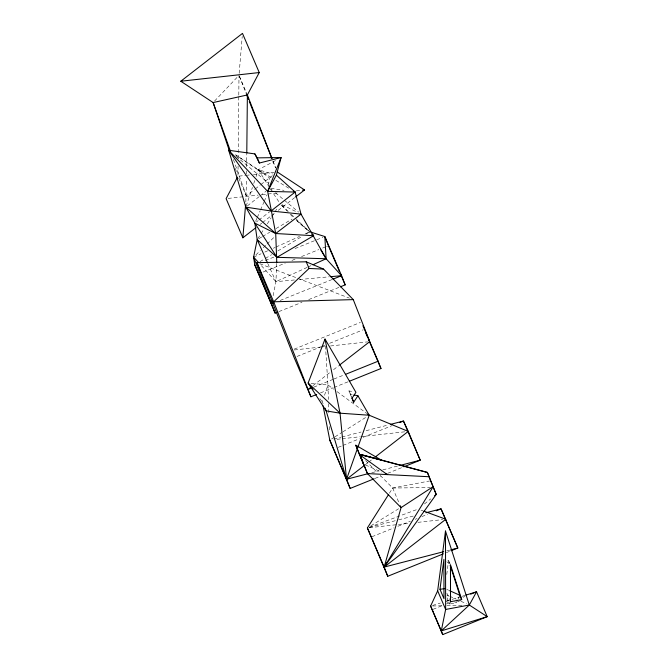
<?xml version="1.0" encoding="UTF-8"?>
<svg xmlns="http://www.w3.org/2000/svg" width="668" height="668" viewBox="0 0 668 668"><rect width="100%" height="100%" fill="white"/><g stroke="black" fill="none" stroke-linecap="round" stroke-linejoin="round"><path stroke-width="0.5" stroke-dasharray="3.34 2.5" d="M237.975 175.208L238.075 165.848M238.142 158.566L238.785 96.167M238.793 95.123L239.002 75.367M245.832 201.97L246.517 179.191M246.567 173.989L246.601 170.866M246.642 166.708L246.776 154.224M276.711 263.409L275.934 281.662L273.12 295.841M239.169 73.321L242.225 36.473M446.75 574.48L448.595 560.402L446.725 559.984M268.469 185.328L269.471 177.938L258.374 169.705L235.679 154.842M323.095 403.722L322.335 401.936L323.27 399.105M324.514 395.331L327.946 384.952L325.475 346.208M246.141 206.136L252.421 187.432M253.748 183.491L254.742 180.535M256.061 176.602L258.374 169.705L275.634 160.462M255.66 221.258L256.879 218.419M257.289 217.476L260.136 210.854M260.545 209.911L263.802 202.354M264.211 201.402L267.058 194.789M457.689 599.931L456.411 602.753L449.464 604.056L446.725 601.375M458.114 598.996L459.818 595.246M450.533 601.709L449.464 604.056L446.675 596.582M389.386 493.243L392.684 488.032L429.649 480.952M257.748 238.777L260.545 234.401M261.104 233.524L263.91 229.149M267.275 223.897L271.2 217.768M271.759 216.891L277.362 208.132M214.562 101.052L238.284 76.119M255.844 254.959L260.311 250.617M263.292 247.719L266.273 244.83M267.016 244.104L274.464 236.864M424.456 503.964L430.735 498.862M247.419 205.861L259.468 196.384M260.269 195.749L265.889 191.332M238.76 178.114L246.342 195.824L254.458 189.537M255.276 188.902L260.144 185.128M260.954 184.502L272.319 175.684M260.136 224.398L261.781 223.129M262.599 222.486L270.824 216.106M271.651 215.472L274.94 212.917M278.23 210.37L294.68 197.611M312.983 385.636L330.259 372.243M333.549 369.696L338.484 365.864M365.471 464.586L367.943 462.673M368.761 462.039L372.051 459.484M256.479 221.893L258.115 220.649M258.933 220.022L269.546 211.89M331.545 438.993L334.175 437.34M335.052 436.788L342.058 432.363M342.934 431.812L366.59 416.89M370.907 525.774L399.013 508.523M260.077 261.597L264.52 258.942M265.405 258.407L271.625 254.683M277.838 250.959L302.704 236.054M306.253 233.925L309.81 231.796L296.116 220.006M460.803 600.14L456.411 602.753L454.549 601.918M258.975 238.601L261.656 237.015M262.549 236.489L269.697 232.272M275.959 228.581L292.041 219.096M307.18 267.392L275.934 281.662L259.885 264.035M308.132 266.966L310.971 265.664M253.606 257.13L261.104 253.756M264.845 252.07L267.659 250.801M273.279 248.262L275.149 247.419M276.084 247.001L299.506 236.447M305.126 233.909L309.81 231.796M265.313 260.537L273.947 257.055M295.064 248.538L322.894 237.307M263.15 272.043L285.228 263.142M291.941 260.436L295.782 258.883M301.544 256.562L318.82 249.598M322.661 248.045L325.541 246.884M326.493 246.5L328.414 245.724M280.151 300.466L331.979 279.566M278.948 311.589L301.986 302.295M308.708 299.59L339.419 287.198M294.171 349.147L360.394 322.444M297.035 356.453L321.024 346.776M321.984 346.391L324.865 345.231M329.666 343.294L363.258 329.75M313.81 387.139L333.006 379.399M333.967 379.015L343.561 375.14M320.515 392.901L332.99 387.866M333.95 387.482L348.345 381.678M338.192 447.351L342.033 445.806M342.993 445.414L359.309 438.834M363.15 437.29L391.941 425.675M375.107 478.38L380.869 476.059M387.59 473.345L401.986 467.542M371.951 536.738L394.028 527.837M397.869 526.284L410.344 521.249M415.145 519.32L417.066 518.543M421.867 516.606L427.62 514.285M446.299 552.67L450.14 551.117M433.039 609.35L442.709 605.45M446.583 603.889L449.48 602.72M463.024 597.259L464.953 596.482M369.346 527.211L417.199 509.425M432.58 605.442L440.404 603.02M446.266 601.2L448.22 600.59M452.127 599.38L460.92 596.649M461.897 596.349L464.836 595.438M333.833 439.06L340.897 437.231M341.907 436.964L361.079 432.004M366.122 430.693L388.325 424.948M371.784 472.727L378.848 470.898M382.881 469.855L398.019 465.93M369.412 527.411L397.669 520.096M398.679 519.838L413.809 515.921M446.717 550.891L449.748 550.115M238.994 176.135L246.225 175.333M247.252 175.225L249.323 174.991M253.448 174.54L274.089 172.252M228.164 198.413L258.099 195.098M262.223 194.638L277.713 192.927M296.291 190.873L301.452 190.305M294.388 349.965L320.189 347.109M321.224 347.001L325.349 346.542M330.51 345.974L367.676 341.857M337.023 439.302L341.148 438.843M342.183 438.734L359.726 436.788M360.762 436.672L405.142 431.762M369.454 527.703L408.682 523.37M417.968 522.343L442.742 519.595M294.396 279.984L275.934 281.662L268.018 263.927M299.523 279.516L329.266 276.811M432.664 605.993L442.842 605.726M446.917 605.617L462.189 605.216M380.259 475.457L392.684 488.032L430.142 487.531M311.104 383.315L327.946 384.952L333.724 389.194M270.916 188.326L284.034 190.347M351.385 396.834L348.963 390.872L353.94 391.924M350.232 394.153L352.153 394.554M269.354 187.291L258.374 169.705L272.594 173.997M421.04 510.118L422.944 510.82M259.852 263.76L296.834 277.955M297.803 278.331L349.381 298.128M365.454 464.961L381.612 472.084M446.767 589.393L448.637 590.228M446.967 595.004L448.829 595.839M449.764 596.257L456.277 599.179M460.937 601.267L466.523 603.772M446.8 599.989L448.662 600.849M281.979 204.658L296.492 211.873M258.374 169.705L271.5 177.688M275.884 180.352L289.01 188.334M235.62 154.909L265.029 174.649M337.031 391.615L366.74 413.417M235.904 156.212L268.745 183.308M446.825 561.763L449.013 563.567M270.699 188.835L272.302 190.163M275.492 192.827L283.474 199.481M284.276 200.149L298.638 212.132M296.116 220.081L309.818 232.314M281.645 205.176L288.342 211.564M291.315 214.403L309.902 232.163M365.638 460.661L377.328 472.501M281.604 205.26L287.357 211.272M290.238 214.286L293.836 218.044M319.863 398.646L322.335 401.936M270.473 189.036L280.159 203.757M450.09 563.892L448.595 560.402L449.531 563.299M239.394 76.302L247.377 94.948M446.917 593.251L449.33 598.887M392.684 488.032L399.464 503.881M348.963 390.872L351.301 396.341M239.378 76.336L246.258 93.712M272.987 161.289L275.659 168.052L273.087 161.33M233.408 159.502L246.342 195.824M235.311 168.386L236.973 173.304M327.946 384.952L328.439 399.522M328.572 403.681L328.923 414.085M329.341 426.576L329.516 431.779"/><path stroke-width="1" d="M246.784 153.189L247.377 94.948L259.242 72.553L242.484 33.4L180.794 81.237L213.125 102.563L230.26 150.667M276.761 262.39L275.717 233.516L267.651 191.374L281.086 157.539L257.163 157.873L254.892 153.907L228.698 150.267L245.816 207.122L254.85 223.145L276.978 257.322L326.126 258.75L341.573 275.692L345.181 284.877L340.379 286.814M256.019 227.588L242.86 237.791L245.582 205.043M437.657 590.829L445.489 531.043L469.312 605.024L487.206 616.656L442.717 634.6L430.626 606.051L437.657 590.829L445.639 609.466L441.272 630.909L442.717 634.6M439.987 589.343L443.919 559.366L443.995 598.695L439.987 589.343L444.905 588.558M277.036 312.365L275.116 313.133L271.509 303.948L272.118 300.909M312.866 264.804L326.126 258.75L301.034 214.127L271.049 211.004L228.698 150.267L267.651 191.374L276.393 175.15L281.086 157.539L259.376 163.034L254.892 153.907M374.155 478.764L350.157 488.442L346.558 479.257L369.22 415.237L357.923 395.765L354.073 394.955M357.923 395.765L353.673 402.194L352.086 398.161L355.927 392.341L325.024 339.068L308.132 383.023L326.159 410.878L346.558 479.257L368.753 473.512M237.491 177.145L226.101 198.638L242.86 237.791M441.272 630.909L469.312 605.024L476.56 591.798L487.206 616.656L441.272 630.909L430.626 606.051M386.772 562.623L384.158 567.09L387.757 576.275L443.427 553.83M387.757 576.275L367.392 527.937L388.283 494.971M339.302 365.229L369.738 341.632L353.272 299.623L323.579 269.104L309.075 268.469L273.696 301.794L310.912 396.775L316.674 394.446M434.659 495.681L436.221 494.404L427.395 472.393L362.056 454.808M276.393 175.15L295.139 192.058L271.049 211.004L245.816 207.122L275.717 233.516L313.626 235.712L312.348 234.41M295.498 196.976L304.55 189.963L277.187 171.91M311.338 386.914L308.048 389.469L311.889 387.916M323.12 405.952L329.792 440.103L346.558 479.257L364.653 465.229M375.341 456.937L408.24 431.419L403.464 421.032L390.346 424.43M312.14 234.293L313.626 235.712L276.978 257.322L257.188 239.653L254.85 223.145L275.717 233.516L301.034 214.127L295.139 192.058L293.386 190.99M267.601 262.992L257.188 239.653L253.606 257.13L254.75 264.795L271.509 303.948L273.429 303.172M332.94 279.174L341.573 275.692L324.815 236.539L310.745 232.097M345.481 374.372L378.113 361.213L380.977 368.519L349.306 381.286M399.623 422.577L403.464 421.032L420.222 460.185L403.906 466.765M436.262 510.803L441.055 508.866L457.822 548.019L451.1 550.733M470.756 594.136L476.56 591.798L465.813 595.138M400.04 465.412L420.222 460.185L408.24 431.419L369.22 415.237L367.567 414.026M425.925 512.782L441.055 508.866L457.822 548.019L450.758 549.847M443.694 551.676L384.158 567.09L367.392 527.937M450.533 601.709L461.688 599.614L450.466 564.769L450.533 601.709L449.731 599.831M469.312 605.024L445.639 609.466L445.489 531.043M180.794 81.237L259.242 72.553M302.479 190.188L304.55 189.963M330.293 276.719L341.573 275.692M353.272 299.623L273.696 301.794L256.929 262.641L306.228 261.814L323.579 269.104M267.651 191.374L295.139 192.058M429.257 476.743L367.442 473.579L355.785 445.205L381.027 459.918L359.367 454.332L355.785 445.205M325.007 408.198L326.159 410.878L340.037 413.183L369.22 415.237M359.367 454.332L427.528 472.535M423.904 511.17L445.84 519.253L384.158 567.09L401.059 507.613L400.266 505.751M385.411 473.762L387.306 474.597L359.977 454.991L363.559 464.118L359.668 454.666M449.564 590.646L459.818 595.246L461.688 599.614M228.698 150.267L230.301 151.586M312.098 234.351L313.626 235.712M346.558 479.257L340.037 413.183L308.132 383.023L313.075 389.603M258.491 262.499L253.606 257.13L271.509 303.948M320.857 250.057L326.126 258.75L324.815 236.539L328.055 244.805M362.949 325.784L378.113 361.213M328.414 245.724L339.453 271.509M340.271 273.421L345.181 284.877M365.855 333.182L367.492 336.998M368.31 338.91L380.977 368.519M306.228 261.814L309.075 268.469M257.163 157.873L259.376 163.034M351.76 397.727L353.673 402.194M275.116 313.133L254.75 264.795M310.912 396.775L294.154 357.614L256.929 262.641M350.157 488.442L329.792 440.103M359.977 454.991L367.442 473.579L401.059 507.613L433.165 486.63L384.158 567.09L436.221 494.404L430.643 480.76M246.634 94.672L248.546 99.499M249.306 101.436L271.843 158.391M427.395 472.393L430.284 479.833M271.968 158.441L247.377 94.948L213.125 102.563L229.349 150.701M450.149 565.237L459.818 595.246M325.024 339.068L340.037 413.183"/></g></svg>
